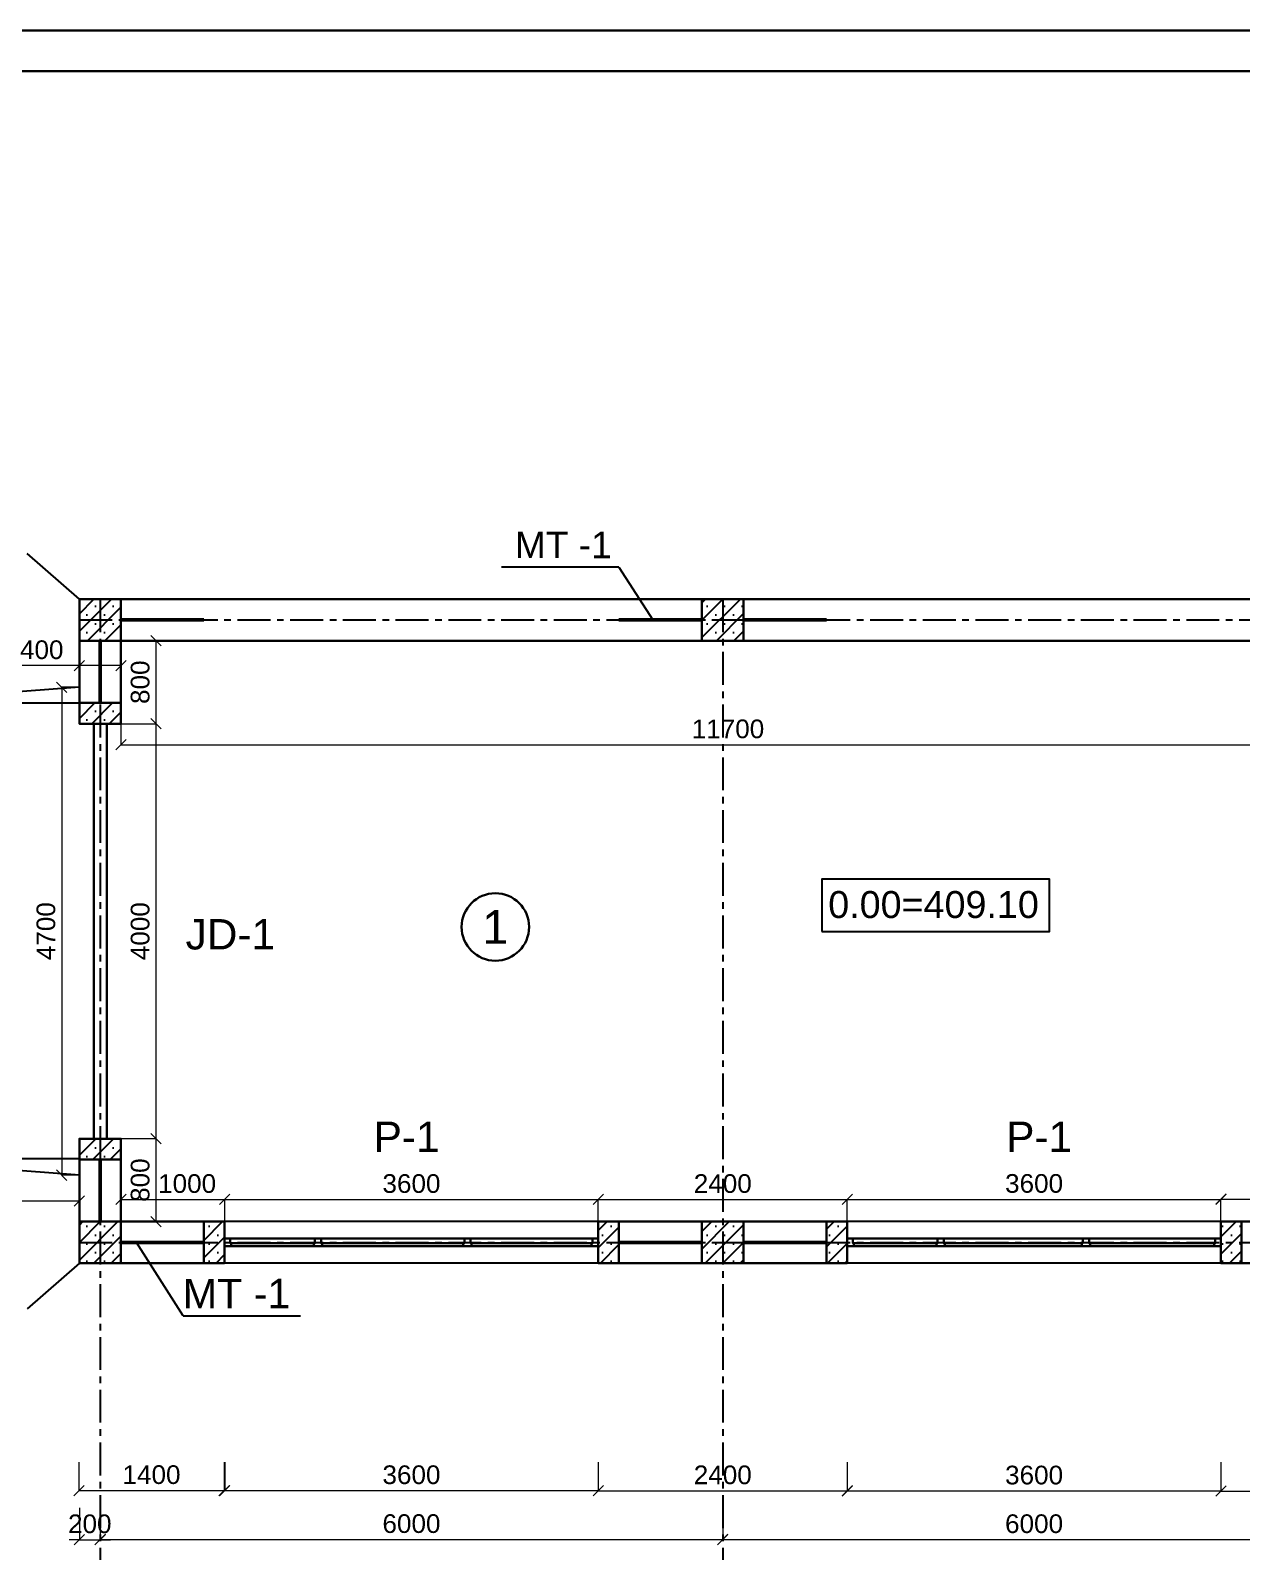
# Model space of a CAD drawing. Header units: millimetres. Extents: x 120281 to 1416367021, y -641565767 to 918373.
# Drawn here: x 1005115 to 1016787, y 846116 to 860779 of the extents above; entities that cross this region are included whole.
import ezdxf

# ---------------------------------------------------------------- set-up
doc = ezdxf.new("R2010")
doc.units = ezdxf.units.MM
doc.linetypes.add('CENTER', pattern=[50.8, 31.75, -6.35, 6.35, -6.35])
for name, color, linetype, lineweight in [('33', 7, 'Continuous', 35), ('Layer2', 7, 'Continuous', 13), ('Otaqların işarə rəqəminin dairəsi', 124, 'Continuous', 30), ('Xar. ölcülər.-1', 230, 'Continuous', 15), ('Xarici divarlar', 222, 'Continuous', 25), ('Yazı', 7, 'Continuous', 15), ('аракясмя', 130, 'Continuous', 20), ('окна', 150, 'Continuous', 15), ('оси', 85, 'CENTER', 9), ('размер', 90, 'Continuous', 40), ('размер 1', 6, 'Continuous', 15), ('стены', 32, 'Continuous', 40)]:
    doc.layers.add(name, color=color, linetype=linetype, lineweight=lineweight)
doc.layers.add('Калонлар', color=7, linetype='Continuous')
doc.styles.add('ARIAL', font='arial.ttf')
doc.styles.add('Arial-065-0', font='arial.ttf', dxfattribs={"width": 0.65})
doc.styles.add('Standart', font='arial.ttf')
doc.styles.add('Times New  Roman', font='times.ttf')
doc.dimstyles.new('250', dxfattribs={"dimtxt": 370, "dimasz": 100, "dimexe": 1.25, "dimexo": 0.625, "dimgap": 60, "dimtad": 1, "dimtxsty": 'Times New  Roman', "dimblk": 'OBLIQUE', "dimcen": 2.5, "dimadec": 0, "dimazin": 0, "dimtfac": 1, "dimtix": 1, "dimtmove": 0, "dimatfit": 3, "dimldrblk": 'OBLIQUE', "dimfxl": 1, "dimlwd": 0, "dimlwe": 0, "dimarcsym": 0})
pattern_1 = [(225, (615270.75, 484035.18), (84.1899, -84.1899), []), (225, (615186.56, 484035.18), (84.1899, -84.1899), [0, -119.0625])]

# ---------------------------------------------------------------- blocks, each defined once
blk = doc.blocks.new('_Oblique')
at = {"color": 0, "linetype": 'ByBlock', "lineweight": -2}
blk.add_line((-0.5, -0.5), (0.5, 0.5), dxfattribs=at)
blk = doc.blocks.new('*D378')
at = {"layer": 'Defpoints', "color": 0, "lineweight": 53, "transparency": 16777216}
for p in [(1005582, 846977), (1006982, 846977), (1006982, 846704)]:
    blk.add_point(p, dxfattribs=at)
at = {"layer": 'Xar. ölcülər.-1', "color": 0, "lineweight": 0, "transparency": 16777216}
for p, q in [((1005582, 846976), (1005582, 846703)), ((1006982, 846976), (1006982, 846703)), ((1005582, 846704), (1006982, 846704))]:
    blk.add_line(p, q, dxfattribs=at)
at = {"layer": 'Xar. ölcülər.-1', "color": 0, "lineweight": 0, "transparency": 16777216, "xscale": 100, "yscale": 100, "zscale": 100, "rotation": 180}
blk.add_blockref('_Oblique', (1005582, 846704), dxfattribs=at)
at = {"layer": 'Xar. ölcülər.-1', "color": 0, "lineweight": 0, "transparency": 16777216, "xscale": 100, "yscale": 100, "zscale": 100}
blk.add_blockref('_Oblique', (1006982, 846704), dxfattribs=at)
at = {"layer": 'Xar. ölcülər.-1', "color": 0, "lineweight": 20, "transparency": 16777216, "insert": (1006282, 846856), "char_height": 180, "attachment_point": 5, "style": 'ARIAL'}
blk.add_mtext('1400', dxfattribs=at)
blk = doc.blocks.new('*D379')
at = {"layer": 'Defpoints', "color": 0, "lineweight": 53, "transparency": 16777216}
for p in [(1006987, 846977), (1010587, 846977), (1010587, 846703)]:
    blk.add_point(p, dxfattribs=at)
at = {"layer": 'Xar. ölcülər.-1', "color": 0, "lineweight": 0, "transparency": 16777216}
for p, q in [((1006987, 846976), (1006987, 846702)), ((1010587, 846976), (1010587, 846702)), ((1006987, 846703), (1010587, 846703))]:
    blk.add_line(p, q, dxfattribs=at)
at = {"layer": 'Xar. ölcülər.-1', "color": 0, "lineweight": 0, "transparency": 16777216, "xscale": 100, "yscale": 100, "zscale": 100, "rotation": 180}
blk.add_blockref('_Oblique', (1006987, 846703), dxfattribs=at)
at = {"layer": 'Xar. ölcülər.-1', "color": 0, "lineweight": 0, "transparency": 16777216, "xscale": 100, "yscale": 100, "zscale": 100}
blk.add_blockref('_Oblique', (1010587, 846703), dxfattribs=at)
at = {"layer": 'Xar. ölcülər.-1', "color": 0, "lineweight": 20, "transparency": 16777216, "insert": (1008787, 846855), "char_height": 180, "attachment_point": 5, "style": 'ARIAL'}
blk.add_mtext('3600', dxfattribs=at)
blk = doc.blocks.new('*D380')
at = {"layer": 'Defpoints', "color": 0, "lineweight": 53, "transparency": 16777216}
for p in [(1010587, 846977), (1012987, 846977), (1012987, 846702)]:
    blk.add_point(p, dxfattribs=at)
at = {"layer": 'Xar. ölcülər.-1', "color": 0, "lineweight": 0, "transparency": 16777216}
for p, q in [((1010587, 846976), (1010587, 846701)), ((1012987, 846976), (1012987, 846701)), ((1010587, 846702), (1012987, 846702))]:
    blk.add_line(p, q, dxfattribs=at)
at = {"layer": 'Xar. ölcülər.-1', "color": 0, "lineweight": 0, "transparency": 16777216, "xscale": 100, "yscale": 100, "zscale": 100, "rotation": 180}
blk.add_blockref('_Oblique', (1010587, 846702), dxfattribs=at)
at = {"layer": 'Xar. ölcülər.-1', "color": 0, "lineweight": 0, "transparency": 16777216, "xscale": 100, "yscale": 100, "zscale": 100}
blk.add_blockref('_Oblique', (1012987, 846702), dxfattribs=at)
at = {"layer": 'Xar. ölcülər.-1', "color": 0, "lineweight": 20, "transparency": 16777216, "insert": (1011787, 846854), "char_height": 180, "attachment_point": 5, "style": 'ARIAL'}
blk.add_mtext('2400', dxfattribs=at)
blk = doc.blocks.new('*D381')
at = {"layer": 'Defpoints', "color": 0, "lineweight": 53, "transparency": 16777216}
for p in [(1012987, 846977), (1016587, 846977), (1016587, 846700)]:
    blk.add_point(p, dxfattribs=at)
at = {"layer": 'Xar. ölcülər.-1', "color": 0, "lineweight": 0, "transparency": 16777216}
for p, q in [((1012987, 846976), (1012987, 846699)), ((1016587, 846976), (1016587, 846699)), ((1012987, 846700), (1016587, 846700))]:
    blk.add_line(p, q, dxfattribs=at)
at = {"layer": 'Xar. ölcülər.-1', "color": 0, "lineweight": 0, "transparency": 16777216, "xscale": 100, "yscale": 100, "zscale": 100, "rotation": 180}
blk.add_blockref('_Oblique', (1012987, 846700), dxfattribs=at)
at = {"layer": 'Xar. ölcülər.-1', "color": 0, "lineweight": 0, "transparency": 16777216, "xscale": 100, "yscale": 100, "zscale": 100}
blk.add_blockref('_Oblique', (1016587, 846700), dxfattribs=at)
at = {"layer": 'Xar. ölcülər.-1', "color": 0, "lineweight": 20, "transparency": 16777216, "insert": (1014787, 846852), "char_height": 180, "attachment_point": 5, "style": 'ARIAL'}
blk.add_mtext('3600', dxfattribs=at)
blk = doc.blocks.new('*D382')
at = {"layer": 'Defpoints', "color": 0, "lineweight": 53, "transparency": 16777216}
for p in [(1016587, 846977), (1019237, 846977), (1019237, 846699)]:
    blk.add_point(p, dxfattribs=at)
at = {"layer": 'Xar. ölcülər.-1', "color": 0, "lineweight": 0, "transparency": 16777216}
for p, q in [((1016587, 846976), (1016587, 846698)), ((1019237, 846976), (1019237, 846698)), ((1016587, 846699), (1019237, 846699))]:
    blk.add_line(p, q, dxfattribs=at)
at = {"layer": 'Xar. ölcülər.-1', "color": 0, "lineweight": 0, "transparency": 16777216, "xscale": 100, "yscale": 100, "zscale": 100, "rotation": 180}
blk.add_blockref('_Oblique', (1016587, 846699), dxfattribs=at)
at = {"layer": 'Xar. ölcülər.-1', "color": 0, "lineweight": 0, "transparency": 16777216, "xscale": 100, "yscale": 100, "zscale": 100}
blk.add_blockref('_Oblique', (1019237, 846699), dxfattribs=at)
at = {"layer": 'Xar. ölcülər.-1', "color": 0, "lineweight": 20, "transparency": 16777216, "insert": (1017912, 846851), "char_height": 180, "attachment_point": 5, "style": 'ARIAL'}
blk.add_mtext('2650', dxfattribs=at)
blk = doc.blocks.new('*D389')
at = {"layer": 'Defpoints', "color": 0, "lineweight": 53, "transparency": 16777216}
for p in [(1005787, 846434), (1011787, 846434), (1011787, 846232)]:
    blk.add_point(p, dxfattribs=at)
at = {"layer": 'Xar. ölcülər.-1', "color": 0, "lineweight": 0, "transparency": 16777216}
for p, q in [((1005787, 846433), (1005787, 846231)), ((1011787, 846433), (1011787, 846231)), ((1005787, 846232), (1011787, 846232))]:
    blk.add_line(p, q, dxfattribs=at)
at = {"layer": 'Xar. ölcülər.-1', "color": 0, "lineweight": 0, "transparency": 16777216, "xscale": 100, "yscale": 100, "zscale": 100, "rotation": 180}
blk.add_blockref('_Oblique', (1005787, 846232), dxfattribs=at)
at = {"layer": 'Xar. ölcülər.-1', "color": 0, "lineweight": 0, "transparency": 16777216, "xscale": 100, "yscale": 100, "zscale": 100}
blk.add_blockref('_Oblique', (1011787, 846232), dxfattribs=at)
at = {"layer": 'Xar. ölcülər.-1', "color": 0, "lineweight": 20, "transparency": 16777216, "insert": (1008787, 846384), "char_height": 180, "attachment_point": 5, "style": 'ARIAL'}
blk.add_mtext('6000', dxfattribs=at)
blk = doc.blocks.new('*D390')
at = {"layer": 'Defpoints', "color": 0, "lineweight": 53, "transparency": 16777216}
for p in [(1011787, 846434), (1017787, 846482), (1017787, 846231)]:
    blk.add_point(p, dxfattribs=at)
at = {"layer": 'Xar. ölcülər.-1', "color": 0, "lineweight": 0, "transparency": 16777216}
for p, q in [((1011787, 846433), (1011787, 846230)), ((1017787, 846481), (1017787, 846230)), ((1011787, 846231), (1017787, 846231))]:
    blk.add_line(p, q, dxfattribs=at)
at = {"layer": 'Xar. ölcülər.-1', "color": 0, "lineweight": 0, "transparency": 16777216, "xscale": 100, "yscale": 100, "zscale": 100, "rotation": 180}
blk.add_blockref('_Oblique', (1011787, 846231), dxfattribs=at)
at = {"layer": 'Xar. ölcülər.-1', "color": 0, "lineweight": 0, "transparency": 16777216, "xscale": 100, "yscale": 100, "zscale": 100}
blk.add_blockref('_Oblique', (1017787, 846231), dxfattribs=at)
at = {"layer": 'Xar. ölcülər.-1', "color": 0, "lineweight": 20, "transparency": 16777216, "insert": (1014787, 846383), "char_height": 180, "attachment_point": 5, "style": 'ARIAL'}
blk.add_mtext('6000', dxfattribs=at)
blk = doc.blocks.new('*D395')
at = {"layer": 'Defpoints', "color": 0, "lineweight": 53, "transparency": 16777216}
for p in [(1005587, 846539), (1005787, 846539), (1005787, 846230)]:
    blk.add_point(p, dxfattribs=at)
at = {"layer": 'Xar. ölcülər.-1', "color": 0, "lineweight": 0, "transparency": 16777216}
for p, q in [((1005587, 846538), (1005587, 846229)), ((1005787, 846538), (1005787, 846229)), ((1005587, 846230), (1005487, 846230)), ((1005587, 846230), (1005787, 846230)), ((1005787, 846230), (1005887, 846230))]:
    blk.add_line(p, q, dxfattribs=at)
at = {"layer": 'Xar. ölcülər.-1', "color": 0, "lineweight": 0, "transparency": 16777216, "xscale": 100, "yscale": 100, "zscale": 100}
blk.add_blockref('_Oblique', (1005587, 846230), dxfattribs=at)
at = {"layer": 'Xar. ölcülər.-1', "color": 0, "lineweight": 0, "transparency": 16777216, "xscale": 100, "yscale": 100, "zscale": 100, "rotation": 180}
blk.add_blockref('_Oblique', (1005787, 846230), dxfattribs=at)
at = {"layer": 'Xar. ölcülər.-1', "color": 0, "lineweight": 20, "transparency": 16777216, "insert": (1005687, 846382), "char_height": 180, "attachment_point": 5, "style": 'ARIAL'}
blk.add_mtext('200', dxfattribs=at)
blk = doc.blocks.new('*D486')
at = {"layer": 'Defpoints', "color": 0, "lineweight": 53, "transparency": 16777216}
for p in [(1005987, 854896), (1005987, 854096), (1006325, 854096)]:
    blk.add_point(p, dxfattribs=at)
at = {"layer": 'Xar. ölcülər.-1', "color": 0, "lineweight": 0, "transparency": 16777216}
for p, q in [((1005987, 854896), (1006326, 854896)), ((1006325, 854896), (1006325, 854096)), ((1005987, 854096), (1006326, 854096))]:
    blk.add_line(p, q, dxfattribs=at)
at = {"layer": 'Xar. ölcülər.-1', "color": 0, "lineweight": 0, "transparency": 16777216, "xscale": 100, "yscale": 100, "zscale": 100}
for p, rotation in [((1006325, 854896), 90), ((1006325, 854096), 270)]:
    blk.add_blockref('_Oblique', p, dxfattribs=dict(at, rotation=rotation))
at = {"layer": 'Xar. ölcülər.-1', "color": 0, "lineweight": 20, "transparency": 16777216, "insert": (1006173, 854496), "char_height": 180, "attachment_point": 5, "rotation": 90, "style": 'ARIAL'}
blk.add_mtext('800', dxfattribs=at)
blk = doc.blocks.new('*D487')
at = {"layer": 'Defpoints', "color": 0, "lineweight": 53, "transparency": 16777216}
for p in [(1005987, 854096), (1005987, 850096), (1006325, 850096)]:
    blk.add_point(p, dxfattribs=at)
at = {"layer": 'Xar. ölcülər.-1', "color": 0, "lineweight": 0, "transparency": 16777216}
for p, q in [((1005987, 854096), (1006326, 854096)), ((1006325, 854096), (1006325, 850096)), ((1005987, 850096), (1006326, 850096))]:
    blk.add_line(p, q, dxfattribs=at)
at = {"layer": 'Xar. ölcülər.-1', "color": 0, "lineweight": 0, "transparency": 16777216, "xscale": 100, "yscale": 100, "zscale": 100}
for p, rotation in [((1006325, 854096), 90), ((1006325, 850096), 270)]:
    blk.add_blockref('_Oblique', p, dxfattribs=dict(at, rotation=rotation))
at = {"layer": 'Xar. ölcülər.-1', "color": 0, "lineweight": 20, "transparency": 16777216, "insert": (1006173, 852096), "char_height": 180, "attachment_point": 5, "rotation": 90, "style": 'ARIAL'}
blk.add_mtext('4000', dxfattribs=at)
blk = doc.blocks.new('*D488')
at = {"layer": 'Defpoints', "color": 0, "lineweight": 53, "transparency": 16777216}
for p in [(1005987, 850096), (1005987, 849296), (1006325, 849296)]:
    blk.add_point(p, dxfattribs=at)
at = {"layer": 'Xar. ölcülər.-1', "color": 0, "lineweight": 0, "transparency": 16777216}
for p, q in [((1005987, 850096), (1006326, 850096)), ((1006325, 850096), (1006325, 849296)), ((1005987, 849296), (1006326, 849296))]:
    blk.add_line(p, q, dxfattribs=at)
at = {"layer": 'Xar. ölcülər.-1', "color": 0, "lineweight": 0, "transparency": 16777216, "xscale": 100, "yscale": 100, "zscale": 100}
for p, rotation in [((1006325, 850096), 90), ((1006325, 849296), 270)]:
    blk.add_blockref('_Oblique', p, dxfattribs=dict(at, rotation=rotation))
at = {"layer": 'Xar. ölcülər.-1', "color": 0, "lineweight": 20, "transparency": 16777216, "insert": (1006173, 849696), "char_height": 180, "attachment_point": 5, "rotation": 90, "style": 'ARIAL'}
blk.add_mtext('800', dxfattribs=at)
blk = doc.blocks.new('*D489')
at = {"layer": 'Defpoints', "color": 0, "lineweight": 53, "transparency": 16777216}
for p in [(1003587, 849900), (1005587, 849896), (1005587, 849496)]:
    blk.add_point(p, dxfattribs=at)
at = {"layer": 'Xar. ölcülər.-1', "color": 0, "lineweight": 0, "transparency": 16777216}
for p, q in [((1003587, 849900), (1003587, 849495)), ((1005587, 849895), (1005587, 849495)), ((1003587, 849496), (1005587, 849496))]:
    blk.add_line(p, q, dxfattribs=at)
at = {"layer": 'Xar. ölcülər.-1', "color": 0, "lineweight": 0, "transparency": 16777216, "xscale": 100, "yscale": 100, "zscale": 100, "rotation": 180}
blk.add_blockref('_Oblique', (1003587, 849496), dxfattribs=at)
at = {"layer": 'Xar. ölcülər.-1', "color": 0, "lineweight": 0, "transparency": 16777216, "xscale": 100, "yscale": 100, "zscale": 100}
blk.add_blockref('_Oblique', (1005587, 849496), dxfattribs=at)
at = {"layer": 'Xar. ölcülər.-1', "color": 0, "lineweight": 20, "transparency": 16777216, "insert": (1004587, 849648), "char_height": 180, "attachment_point": 5, "style": 'ARIAL'}
blk.add_mtext('2000', dxfattribs=at)
blk = doc.blocks.new('*D403')
at = {"layer": 'Defpoints', "color": 0, "lineweight": 53, "transparency": 16777216}
for p in [(1005575, 854447), (1005417, 849744), (1005587, 849744)]:
    blk.add_point(p, dxfattribs=at)
at = {"layer": 'Xar. ölcülər.-1', "color": 0, "lineweight": 0, "transparency": 16777216}
for p, q in [((1005574, 854447), (1005416, 854447)), ((1005417, 854447), (1005417, 849744)), ((1005586, 849744), (1005416, 849744))]:
    blk.add_line(p, q, dxfattribs=at)
at = {"layer": 'Xar. ölcülər.-1', "color": 0, "lineweight": 0, "transparency": 16777216, "xscale": 100, "yscale": 100, "zscale": 100}
for p, rotation in [((1005417, 854447), 90), ((1005417, 849744), 270)]:
    blk.add_blockref('_Oblique', p, dxfattribs=dict(at, rotation=rotation))
at = {"layer": 'Xar. ölcülər.-1', "color": 0, "lineweight": 20, "transparency": 16777216, "insert": (1005265, 852096), "char_height": 180, "attachment_point": 5, "rotation": 90, "style": 'ARIAL'}
blk.add_mtext('4700', dxfattribs=at)
blk = doc.blocks.new('*D404')
at = {"layer": 'Defpoints', "color": 0, "lineweight": 53, "transparency": 16777216}
for p in [(1005987, 854180), (1017687, 854180), (1017687, 853893)]:
    blk.add_point(p, dxfattribs=at)
at = {"layer": 'Xar. ölcülər.-1', "color": 0, "lineweight": 0, "transparency": 16777216}
for p, q in [((1005987, 854180), (1005987, 853892)), ((1017687, 854180), (1017687, 853892)), ((1005987, 853893), (1017687, 853893))]:
    blk.add_line(p, q, dxfattribs=at)
at = {"layer": 'Xar. ölcülər.-1', "color": 0, "lineweight": 0, "transparency": 16777216, "xscale": 100, "yscale": 100, "zscale": 100, "rotation": 180}
blk.add_blockref('_Oblique', (1005987, 853893), dxfattribs=at)
at = {"layer": 'Xar. ölcülər.-1', "color": 0, "lineweight": 0, "transparency": 16777216, "xscale": 100, "yscale": 100, "zscale": 100}
blk.add_blockref('_Oblique', (1017687, 853893), dxfattribs=at)
at = {"layer": 'Xar. ölcülər.-1', "color": 0, "lineweight": 20, "transparency": 16777216, "insert": (1011837, 854045), "char_height": 180, "attachment_point": 5, "style": 'ARIAL'}
blk.add_mtext('11700', dxfattribs=at)
blk = doc.blocks.new('*D410')
at = {"layer": 'Defpoints', "color": 0, "lineweight": 53, "transparency": 16777216}
for p in [(1005587, 854656), (1005587, 854656), (1005987, 854656)]:
    blk.add_point(p, dxfattribs=at)
at = {"layer": 'Xar. ölcülər.-1', "color": 0, "lineweight": 0, "transparency": 16777216}
for p, q in [((1005587, 854656), (1004962, 854656)), ((1005587, 854657), (1005587, 854657)), ((1005987, 854656), (1005587, 854656)), ((1005987, 854657), (1005987, 854657))]:
    blk.add_line(p, q, dxfattribs=at)
at = {"layer": 'Xar. ölcülər.-1', "color": 0, "lineweight": 0, "transparency": 16777216, "xscale": 100, "yscale": 100, "zscale": 100, "rotation": 180}
blk.add_blockref('_Oblique', (1005587, 854656), dxfattribs=at)
at = {"layer": 'Xar. ölcülər.-1', "color": 0, "lineweight": 0, "transparency": 16777216, "xscale": 100, "yscale": 100, "zscale": 100}
blk.add_blockref('_Oblique', (1005987, 854656), dxfattribs=at)
at = {"layer": 'Xar. ölcülər.-1', "color": 0, "lineweight": 20, "transparency": 16777216, "insert": (1005224, 854808), "char_height": 180, "attachment_point": 5, "style": 'ARIAL'}
blk.add_mtext('400', dxfattribs=at)
blk = doc.blocks.new('*D491')
at = {"layer": 'Defpoints', "color": 0, "lineweight": 53, "transparency": 16777216}
for p in [(1006987, 849510), (1005987, 849296), (1006987, 849296)]:
    blk.add_point(p, dxfattribs=at)
at = {"layer": 'Xar. ölcülər.-1', "color": 0, "lineweight": 0, "transparency": 16777216}
for p, q in [((1005987, 849296), (1005987, 849511)), ((1005987, 849510), (1006987, 849510)), ((1006987, 849296), (1006987, 849511))]:
    blk.add_line(p, q, dxfattribs=at)
at = {"layer": 'Xar. ölcülər.-1', "color": 0, "lineweight": 0, "transparency": 16777216, "xscale": 100, "yscale": 100, "zscale": 100, "rotation": 180}
blk.add_blockref('_Oblique', (1005987, 849510), dxfattribs=at)
at = {"layer": 'Xar. ölcülər.-1', "color": 0, "lineweight": 0, "transparency": 16777216, "xscale": 100, "yscale": 100, "zscale": 100}
blk.add_blockref('_Oblique', (1006987, 849510), dxfattribs=at)
at = {"layer": 'Xar. ölcülər.-1', "color": 0, "lineweight": 20, "transparency": 16777216, "insert": (1006625, 849662), "char_height": 180, "attachment_point": 5, "style": 'ARIAL'}
blk.add_mtext('1000', dxfattribs=at)
blk = doc.blocks.new('*D492')
at = {"layer": 'Defpoints', "color": 0, "lineweight": 53, "transparency": 16777216}
for p in [(1010587, 849510), (1006987, 849296), (1010587, 849296)]:
    blk.add_point(p, dxfattribs=at)
at = {"layer": 'Xar. ölcülər.-1', "color": 0, "lineweight": 0, "transparency": 16777216}
for p, q in [((1006987, 849296), (1006987, 849511)), ((1006987, 849510), (1010587, 849510)), ((1010587, 849296), (1010587, 849511))]:
    blk.add_line(p, q, dxfattribs=at)
at = {"layer": 'Xar. ölcülər.-1', "color": 0, "lineweight": 0, "transparency": 16777216, "xscale": 100, "yscale": 100, "zscale": 100, "rotation": 180}
blk.add_blockref('_Oblique', (1006987, 849510), dxfattribs=at)
at = {"layer": 'Xar. ölcülər.-1', "color": 0, "lineweight": 0, "transparency": 16777216, "xscale": 100, "yscale": 100, "zscale": 100}
blk.add_blockref('_Oblique', (1010587, 849510), dxfattribs=at)
at = {"layer": 'Xar. ölcülər.-1', "color": 0, "lineweight": 20, "transparency": 16777216, "insert": (1008787, 849662), "char_height": 180, "attachment_point": 5, "style": 'ARIAL'}
blk.add_mtext('3600', dxfattribs=at)
blk = doc.blocks.new('*D493')
at = {"layer": 'Defpoints', "color": 0, "lineweight": 53, "transparency": 16777216}
for p in [(1012987, 849510), (1010587, 849296), (1012987, 849296)]:
    blk.add_point(p, dxfattribs=at)
at = {"layer": 'Xar. ölcülər.-1', "color": 0, "lineweight": 0, "transparency": 16777216}
for p, q in [((1010587, 849296), (1010587, 849511)), ((1010587, 849510), (1012987, 849510)), ((1012987, 849296), (1012987, 849511))]:
    blk.add_line(p, q, dxfattribs=at)
at = {"layer": 'Xar. ölcülər.-1', "color": 0, "lineweight": 0, "transparency": 16777216, "xscale": 100, "yscale": 100, "zscale": 100, "rotation": 180}
blk.add_blockref('_Oblique', (1010587, 849510), dxfattribs=at)
at = {"layer": 'Xar. ölcülər.-1', "color": 0, "lineweight": 0, "transparency": 16777216, "xscale": 100, "yscale": 100, "zscale": 100}
blk.add_blockref('_Oblique', (1012987, 849510), dxfattribs=at)
at = {"layer": 'Xar. ölcülər.-1', "color": 0, "lineweight": 20, "transparency": 16777216, "insert": (1011787, 849662), "char_height": 180, "attachment_point": 5, "style": 'ARIAL'}
blk.add_mtext('2400', dxfattribs=at)
blk = doc.blocks.new('*D494')
at = {"layer": 'Defpoints', "color": 0, "lineweight": 53, "transparency": 16777216}
for p in [(1016587, 849511), (1012987, 849296), (1016587, 849296)]:
    blk.add_point(p, dxfattribs=at)
at = {"layer": 'Xar. ölcülər.-1', "color": 0, "lineweight": 0, "transparency": 16777216}
for p, q in [((1012987, 849296), (1012987, 849512)), ((1012987, 849511), (1016587, 849511)), ((1016587, 849296), (1016587, 849512))]:
    blk.add_line(p, q, dxfattribs=at)
at = {"layer": 'Xar. ölcülər.-1', "color": 0, "lineweight": 0, "transparency": 16777216, "xscale": 100, "yscale": 100, "zscale": 100, "rotation": 180}
blk.add_blockref('_Oblique', (1012987, 849511), dxfattribs=at)
at = {"layer": 'Xar. ölcülər.-1', "color": 0, "lineweight": 0, "transparency": 16777216, "xscale": 100, "yscale": 100, "zscale": 100}
blk.add_blockref('_Oblique', (1016587, 849511), dxfattribs=at)
at = {"layer": 'Xar. ölcülər.-1', "color": 0, "lineweight": 20, "transparency": 16777216, "insert": (1014787, 849663), "char_height": 180, "attachment_point": 5, "style": 'ARIAL'}
blk.add_mtext('3600', dxfattribs=at)
blk = doc.blocks.new('*D495')
at = {"layer": 'Defpoints', "color": 0, "lineweight": 53, "transparency": 16777216}
for p in [(1017687, 849513), (1016587, 849296), (1017687, 849296)]:
    blk.add_point(p, dxfattribs=at)
at = {"layer": 'Xar. ölcülər.-1', "color": 0, "lineweight": 0, "transparency": 16777216}
for p, q in [((1016587, 849296), (1016587, 849514)), ((1016587, 849513), (1017687, 849513)), ((1017687, 849296), (1017687, 849514))]:
    blk.add_line(p, q, dxfattribs=at)
at = {"layer": 'Xar. ölcülər.-1', "color": 0, "lineweight": 0, "transparency": 16777216, "xscale": 100, "yscale": 100, "zscale": 100, "rotation": 180}
blk.add_blockref('_Oblique', (1016587, 849513), dxfattribs=at)
at = {"layer": 'Xar. ölcülər.-1', "color": 0, "lineweight": 0, "transparency": 16777216, "xscale": 100, "yscale": 100, "zscale": 100}
blk.add_blockref('_Oblique', (1017687, 849513), dxfattribs=at)
at = {"layer": 'Xar. ölcülər.-1', "color": 0, "lineweight": 20, "transparency": 16777216, "insert": (1017137, 849665), "char_height": 180, "attachment_point": 5, "style": 'ARIAL'}
blk.add_mtext('1100', dxfattribs=at)

msp = doc.modelspace()

# ---------------------------------------------------------------- hatches: boundary and pattern name
at = {"layer": 'размер', "lineweight": 25}
h = msp.add_hatch(dxfattribs=at)
h.set_pattern_fill('SACNCR', color=0, scale=50, angle=180, style=0)
h.set_pattern_definition(pattern_1)
h.paths.add_polyline_path([(1005786.53679, 855295.82721), (1005986.53679, 855295.82721), (1005986.53679, 855095.82721), (1005786.53679, 855095.82721)])
h.paths.add_polyline_path([(1005586.53679, 855295.82721), (1005786.53679, 855295.82721), (1005786.53679, 855095.82721), (1005586.53679, 855095.82721)])
h.paths.add_polyline_path([(1005586.53679, 855095.82721), (1005786.53679, 855095.82721), (1005786.53679, 854895.82721), (1005586.53679, 854895.82721)])
h.paths.add_polyline_path([(1005786.53679, 855095.82721), (1005986.53679, 855095.82721), (1005986.53679, 854895.82721), (1005786.53679, 854895.82721)])
h = msp.add_hatch(dxfattribs=at)
h.set_pattern_fill('SACNCR', color=0, scale=50, angle=180, style=0)
h.set_pattern_definition(pattern_1)
h.paths.add_polyline_path([(1011786.53679, 855295.82721), (1011986.53679, 855295.82721), (1011986.53679, 855095.82721), (1011786.53679, 855095.82721)])
h.paths.add_polyline_path([(1011586.53679, 855295.82721), (1011786.53679, 855295.82721), (1011786.53679, 855095.82721), (1011586.53679, 855095.82721)])
h.paths.add_polyline_path([(1011586.53679, 855095.82721), (1011786.53679, 855095.82721), (1011786.53679, 854895.82721), (1011586.53679, 854895.82721)])
h.paths.add_polyline_path([(1011786.53679, 855095.82721), (1011986.53679, 855095.82721), (1011986.53679, 854895.82721), (1011786.53679, 854895.82721)])
h = msp.add_hatch(dxfattribs=at)
h.set_pattern_fill('SACNCR', color=0, scale=50, angle=180, style=0)
h.set_pattern_definition(pattern_1)
h.paths.add_polyline_path([(1005586.53679, 854095.82721), (1005586.53679, 854295.82721), (1005986.53679, 854295.82721), (1005986.53679, 854095.82721)])
h = msp.add_hatch(dxfattribs=at)
h.set_pattern_fill('SACNCR', color=0, scale=50, angle=180, style=0)
h.set_pattern_definition(pattern_1)
h.paths.add_polyline_path([(1005586.53679, 849895.82721), (1005586.53679, 850095.82721), (1005986.53679, 850095.82721), (1005986.53679, 849895.82721)])
h = msp.add_hatch(dxfattribs=at)
h.set_pattern_fill('SACNCR', color=0, scale=50, angle=180, style=0)
h.set_pattern_definition(pattern_1)
h.paths.add_polyline_path([(1005786.53679, 849295.82721), (1005986.53679, 849295.82721), (1005986.53679, 849095.82721), (1005786.53679, 849095.82721)])
h.paths.add_polyline_path([(1005586.53679, 849295.82721), (1005786.53679, 849295.82721), (1005786.53679, 849095.82721), (1005586.53679, 849095.82721)])
h.paths.add_polyline_path([(1005586.53679, 849095.82721), (1005786.53679, 849095.82721), (1005786.53679, 848895.82721), (1005586.53679, 848895.82721)])
h.paths.add_polyline_path([(1005786.53679, 849095.82721), (1005986.53679, 849095.82721), (1005986.53679, 848895.82721), (1005786.53679, 848895.82721)])
h = msp.add_hatch(dxfattribs=at)
h.set_pattern_fill('SACNCR', color=0, scale=50, angle=180, style=0)
h.set_pattern_definition(pattern_1)
h.paths.add_polyline_path([(1006986.53679, 848895.82721), (1006786.53679, 848895.82721), (1006786.53679, 849295.82721), (1006986.53679, 849295.82721)])
h = msp.add_hatch(dxfattribs=at)
h.set_pattern_fill('SACNCR', color=0, scale=50, angle=180, style=0)
h.set_pattern_definition(pattern_1)
h.paths.add_polyline_path([(1010786.53679, 848895.82721), (1010586.53679, 848895.82721), (1010586.53679, 849295.82721), (1010786.53679, 849295.82721)])
h = msp.add_hatch(dxfattribs=at)
h.set_pattern_fill('SACNCR', color=0, scale=50, angle=180, style=0)
h.set_pattern_definition(pattern_1)
h.paths.add_polyline_path([(1011786.53679, 849295.82721), (1011986.53679, 849295.82721), (1011986.53679, 849095.82721), (1011786.53679, 849095.82721)])
h.paths.add_polyline_path([(1011586.53679, 849295.82721), (1011786.53679, 849295.82721), (1011786.53679, 849095.82721), (1011586.53679, 849095.82721)])
h.paths.add_polyline_path([(1011586.53679, 849095.82721), (1011786.53679, 849095.82721), (1011786.53679, 848895.82721), (1011586.53679, 848895.82721)])
h.paths.add_polyline_path([(1011786.53679, 849095.82721), (1011986.53679, 849095.82721), (1011986.53679, 848895.82721), (1011786.53679, 848895.82721)])
h = msp.add_hatch(dxfattribs=at)
h.set_pattern_fill('SACNCR', color=0, scale=50, angle=180, style=0)
h.set_pattern_definition(pattern_1)
h.paths.add_polyline_path([(1012986.53679, 848895.82721), (1012786.53679, 848895.82721), (1012786.53679, 849295.82721), (1012986.53679, 849295.82721)])
h = msp.add_hatch(dxfattribs=at)
h.set_pattern_fill('SACNCR', color=0, scale=50, angle=180, style=0)
h.set_pattern_definition(pattern_1)
h.paths.add_polyline_path([(1016786.53679, 848895.82721), (1016586.53679, 848895.82721), (1016586.53679, 849295.82721), (1016786.53679, 849295.82721)])

# ---------------------------------------------------------------- linework, layer by layer
at = {"color": 0}
for p, q in [((1010786.44828, 855603.43732, 0), (1009654.20302, 855603.99075, 0)), ((1010786.44828, 855603.43732, 0), (1011112.07702, 855095.82721, 0)), ((1006586.73906, 848388.97815, 0), (1006136.3803, 849095.82721, 0)), ((1006586.73906, 848388.97815, 0), (1007718.98432, 848389.53158, 0))]:
    msp.add_line(p, q, dxfattribs=at)
at = {"elevation": 0}
msp.add_lwpolyline([(1012742.11435, 852092.71759), (1014934.04487, 852092.71759), (1014934.04487, 852596.00517), (1012742.11435, 852596.00517)], close=True, dxfattribs=at)
at = {"layer": 'Layer2', "color": 0, "lineweight": 25}
for p, q in [((1005586.53679, 855295.82721, 0), (1005083.1532, 855737.14975, 0)), ((1005586.53679, 848895.82721, 0), (1005083.1532, 848454.50467, 0))]:
    msp.add_line(p, q, dxfattribs=at)
at = {"layer": 'Otaqların işarə rəqəminin dairəsi', "color": 0}
msp.add_circle((1009595.54624, 852136.57711, 0), 325, dxfattribs=at)
at = {"layer": 'Xarici divarlar', "color": 0, "lineweight": 30}
for p, q in [((1011586.53679, 855295.82721, 0), (1005586.53679, 855295.82721, 0)), ((1005586.53679, 855295.82721, 0), (1005586.53679, 854095.82721, 0)), ((1017586.53679, 855295.82721, 0), (1011986.53679, 855295.82721, 0)), ((1011586.53679, 854895.82721, 0), (1005986.53679, 854895.82721, 0)), ((1005986.53679, 854895.82721, 0), (1005986.53679, 854095.82721, 0)), ((1017586.53679, 854895.82721, 0), (1011986.53679, 854895.82721, 0)), ((1005586.53679, 850095.82721, 0), (1005586.53679, 848895.82721, 0)), ((1005986.53679, 850095.82721, 0), (1005986.53679, 849295.82721, 0)), ((1006986.53679, 849295.82721, 0), (1005986.53679, 849295.82721, 0)), ((1011586.53679, 849295.82721, 0), (1010586.53679, 849295.82721, 0)), ((1012986.53679, 849295.82721, 0), (1011986.53679, 849295.82721, 0)), ((1017586.53679, 849295.82721, 0), (1016586.53679, 849295.82721, 0)), ((1010532.52615, 849133.3272, 0), (1007040.54743, 849133.32727, 0)), ((1007050.54745, 849088.32719, 0), (1007856.53731, 849088.32724, 0)), ((1007050.54745, 849058.32721, 0), (1010522.52614, 849058.32669, 0)), ((1007916.53627, 849088.32725, 0), (1009296.53731, 849088.32726, 0)), ((1009356.53627, 849088.32726, 0), (1010522.52614, 849088.32728, 0)), ((1006986.53679, 848895.82721, 0), (1005586.53679, 848895.82721, 0)), ((1011586.53679, 848895.82721, 0), (1010586.53679, 848895.82721, 0)), ((1012986.53679, 848895.82721, 0), (1011986.53679, 848895.82721, 0)), ((1017586.53679, 848895.82721, 0), (1016586.53679, 848895.82721, 0))]:
    msp.add_line(p, q, dxfattribs=at)
at = {"layer": 'Xarici divarlar', "color": 0, "lineweight": 30, "elevation": 0}
for points in [[(1005986.53679, 855295.82721), (1005586.53679, 855295.82721), (1005586.53679, 854895.82721), (1005986.53679, 854895.82721)], [(1011986.53679, 855295.82721), (1011586.53679, 855295.82721), (1011586.53679, 854895.82721), (1011986.53679, 854895.82721)], [(1005986.53679, 849295.82721), (1005586.53679, 849295.82721), (1005586.53679, 848895.82721), (1005986.53679, 848895.82721)], [(1011986.53679, 849295.82721), (1011586.53679, 849295.82721), (1011586.53679, 848895.82721), (1011986.53679, 848895.82721)]]:
    msp.add_lwpolyline(points, close=True, dxfattribs=at)
for points in [[(1005986.53679, 854095.82721), (1005986.53679, 854295.82721), (1005586.53679, 854295.82721), (1005586.53679, 854095.82721), (1005986.53679, 854095.82721)], [(1005725.67224, 854095.82721), (1005725.67224, 850095.82721)], [(1005852.84302, 854095.82721), (1005852.84302, 850095.82721)], [(1005986.53679, 849895.82721), (1005986.53679, 850095.82721), (1005586.53679, 850095.82721), (1005586.53679, 849895.82721), (1005986.53679, 849895.82721)], [(1006986.53679, 849295.82721), (1006786.53679, 849295.82721), (1006786.53679, 848895.82721), (1006986.53679, 848895.82721), (1006986.53679, 849295.82721)], [(1010786.53679, 849295.82721), (1010586.53679, 849295.82721), (1010586.53679, 848895.82721), (1010786.53679, 848895.82721), (1010786.53679, 849295.82721)], [(1012986.53679, 849295.82721), (1012786.53679, 849295.82721), (1012786.53679, 848895.82721), (1012986.53679, 848895.82721), (1012986.53679, 849295.82721)], [(1016786.53679, 849295.82721), (1016586.53679, 849295.82721), (1016586.53679, 848895.82721), (1016786.53679, 848895.82721), (1016786.53679, 849295.82721)], [(1007050.54745, 849058.32722), (1006986.5368, 849058.32721), (1006986.53679, 849133.32721), (1007040.54743, 849133.32721), (1007040.54744, 849088.32722), (1007050.54745, 849088.32721), (1007050.54745, 849058.32722)], [(1010522.52614, 849058.32721), (1010586.53679, 849058.3272), (1010586.53679, 849133.3272), (1010532.52615, 849133.3272), (1010532.52614, 849088.32721), (1010522.52614, 849088.3272), (1010522.52614, 849058.32721)]]:
    msp.add_lwpolyline(points, dxfattribs=at)
at = {"layer": 'аракясмя', "color": 0, "lineweight": 25}
for p, q in [((1005586.53679, 854447.79733, 0), (1003586.53679, 854297.79733, 0)), ((1005586.53679, 854292.52154, 0), (1003586.53679, 854292.52154, 0)), ((1005586.53679, 849900.3872, 0), (1003586.53679, 849900.3872, 0)), ((1005586.53679, 849744.47704, 0), (1003586.53679, 849894.47704, 0)), ((1010586.53679, 849295.82721, 0), (1006986.53679, 849295.82721, 0)), ((1016586.53679, 849295.82721, 0), (1012986.53679, 849295.82721, 0)), ((1010586.53679, 848895.82721, 0), (1006986.53679, 848895.82721, 0)), ((1016586.53679, 848895.82721, 0), (1012986.53679, 848895.82721, 0))]:
    msp.add_line(p, q, dxfattribs=at)
at = {"layer": 'Калонлар', "color": 0, "lineweight": 50}
for p, q in [((1006786.53679, 855095.82721, 0), (1005986.53679, 855095.82721, 0)), ((1010786.53679, 855095.82721, 0), (1011586.53679, 855095.82721, 0)), ((1012786.53679, 855095.82721, 0), (1011986.53679, 855095.82721, 0)), ((1005786.53679, 854895.82721, 0), (1005786.53679, 854295.82721, 0)), ((1005786.53679, 849295.82721, 0), (1005786.53679, 849895.82721, 0)), ((1006786.53679, 849095.82721, 0), (1005986.53679, 849095.82721, 0)), ((1011586.53679, 849095.82721, 0), (1010786.53679, 849095.82721, 0)), ((1011986.53679, 849095.82721, 0), (1012786.53679, 849095.82721, 0))]:
    msp.add_line(p, q, dxfattribs=at)
at = {"layer": 'окна', "color": 0, "lineweight": 30}
for p, q in [((1016532.52615, 849133.3272, 0), (1013040.54743, 849133.32727, 0)), ((1013050.54745, 849088.32719, 0), (1013856.53731, 849088.32724, 0)), ((1013050.54745, 849058.32721, 0), (1016522.52614, 849058.32669, 0)), ((1013916.53627, 849088.32725, 0), (1015256.53731, 849088.32726, 0)), ((1015316.53627, 849088.32726, 0), (1016522.52614, 849088.32728, 0))]:
    msp.add_line(p, q, dxfattribs=at)
at = {"layer": 'окна', "color": 0, "lineweight": 30, "elevation": 0}
for points in [[(1007856.53731, 849133.32719), (1007916.53661, 849133.32719), (1007916.53627, 849088.32719), (1007926.53628, 849088.32719), (1007926.53629, 849058.32719), (1007846.5373, 849058.32719), (1007846.5373, 849088.32719), (1007856.53731, 849088.32719), (1007856.53731, 849133.32719)], [(1009296.53731, 849133.32719), (1009356.53661, 849133.32719), (1009356.53627, 849088.32719), (1009366.53628, 849088.32719), (1009366.53629, 849058.32719), (1009286.5373, 849058.32719), (1009286.5373, 849088.32719), (1009296.53731, 849088.32719), (1009296.53731, 849133.32719)], [(1013050.54745, 849058.32722), (1012986.5368, 849058.32721), (1012986.53679, 849133.32721), (1013040.54743, 849133.32721), (1013040.54744, 849088.32722), (1013050.54745, 849088.32721), (1013050.54745, 849058.32722)], [(1013856.53731, 849133.32719), (1013916.53661, 849133.32719), (1013916.53627, 849088.32719), (1013926.53628, 849088.32719), (1013926.53629, 849058.32719), (1013846.5373, 849058.32719), (1013846.5373, 849088.32719), (1013856.53731, 849088.32719), (1013856.53731, 849133.32719)], [(1015256.53731, 849133.32719), (1015316.53661, 849133.32719), (1015316.53627, 849088.32719), (1015326.53628, 849088.32719), (1015326.53629, 849058.32719), (1015246.5373, 849058.32719), (1015246.5373, 849088.32719), (1015256.53731, 849088.32719), (1015256.53731, 849133.32719)], [(1016522.52614, 849058.32721), (1016586.53679, 849058.3272), (1016586.53679, 849133.3272), (1016532.52615, 849133.3272), (1016532.52614, 849088.32721), (1016522.52614, 849088.3272), (1016522.52614, 849058.32721)]]:
    msp.add_lwpolyline(points, dxfattribs=at)
at = {"layer": 'оси', "color": 0, "lineweight": 25, "ltscale": 10}
for p, q in [((1005786.53679, 855295.82721, 0), (1005786.53679, 845086.08721, 0)), ((1011786.53679, 855295.82721, 0), (1011786.53679, 845086.08721, 0)), ((1005586.53679, 855095.82721, 0), (1028057.31964, 855095.82721, 0)), ((1005586.53679, 849095.82721, 0), (1028057.31964, 849095.82721, 0))]:
    msp.add_line(p, q, dxfattribs=at)
at = {"layer": 'размер 1', "color": 0, "lineweight": 30, "elevation": 0}
for points in [[(999168.13571, 860779.10126), (1032114.88946, 860779.10126), (1032114.88946, 837481.03969), (999168.13571, 837481.03969)], [(1000737.02875, 860386.878), (1031722.6662, 860386.878), (1031722.6662, 837873.26295), (1000737.02875, 837873.26295)]]:
    msp.add_lwpolyline(points, close=True, dxfattribs=at)
at = {"layer": 'стены', "lineweight": 25, "ltscale": 10}
for p, q in [((1005586.53679, 854095.82721, 0), (1005986.53679, 854095.82721, 0)), ((1005586.53679, 850095.82721, 0), (1005986.53679, 850095.82721, 0))]:
    msp.add_line(p, q, dxfattribs=at)

# ---------------------------------------------------------------- texts
at = {"layer": '33', "color": 0, "lineweight": -3, "style": 'Standart'}
for insert, char_height, width, attachment_point, rotation in [((1009783.63711, 856517.11222, 0), 341.2815994, 8010.4076236, 1, 359.95512739), ((1007619.05171, 849377.06697, 0), 379.2017771, 8278.8206899, 3, 0.04487261)]:
    msp.add_mtext('{\\fArial|b0|i0|c238|p34;\\P\\H0.75x;MT -1}', dxfattribs=dict(at, insert=insert, char_height=char_height, width=width, attachment_point=attachment_point, rotation=rotation))
at = {"layer": 'Yazı', "color": 0, "attachment_point": 5, "style": 'Arial-065-0'}
for s, insert, char_height in [('\\A2;{\\fArial|b0|i0|c238|p34;\\W1;0.00=\\fArial|b0|i0|c204|p34;409.10}', (1013818.18511, 852351.04642, 0), 260), ('\\A2;{\\fArial|b0|i0|c238|p34;\\W1;1}', (1009595.54624, 852136.57711, 0), 325), ('\\A2;{\\fArial|b0|i0|c238|p34;\\W1;JD-1}', (1007041.63033, 852064.06558, 0), 292.5), ('\\A2;{\\fArial|b0|i0|c238|p34;\\W1;P-1}', (1008740.31247, 850113.83841, 0), 292.5), ('\\A2;{\\fArial|b0|i0|c238|p34;\\W1;P-1}', (1014836.00165, 850113.83841, 0), 292.5)]:
    msp.add_mtext(s, dxfattribs=dict(at, insert=insert, char_height=char_height))

# ---------------------------------------------------------------- dimensions: what is measured, and where the dimension line sits
at = {"layer": 'Xar. ölcülər.-1', "color": 0, "lineweight": 20}
for base, p1, p2, picture, middle in [((1005586.53679, 854655.90952, 0), (1005986.53679, 854655.90952, 0), (1005586.53679, 854655.90952, 0), '*D410', (1005224.37445, 854655.90952, 0)), ((1006986.53679, 849510.15786, 0), (1005986.53679, 849295.82721, 0), (1006986.53679, 849295.82721, 0), '*D491', (1006624.66762, 849510.15786, 0))]:
    dim = msp.add_linear_dim(base=base, p1=p1, p2=p2, dimstyle='250', override={"dimtxt": 180, "dimexe": 1, "dimtxsty": 'ARIAL'}, dxfattribs=at)
    dim.commit()
    dim.dimension.update_dxf_attribs({"geometry": picture, "text_midpoint": middle, "dimtype": 160})
for base, p1, p2, picture, middle in [((1006324.59524, 854095.82721, 0), (1005986.53679, 854895.82721, 0), (1005986.53679, 854095.82721, 0), '*D486', (1006172.69211, 854495.82721, 0)), ((1006324.59524, 850095.82721, 0), (1005986.53679, 854095.82721, 0), (1005986.53679, 850095.82721, 0), '*D487', (1006172.69211, 852095.82721, 0)), ((1006324.59524, 849295.82721, 0), (1005986.53679, 850095.82721, 0), (1005986.53679, 849295.82721, 0), '*D488', (1006172.69211, 849695.82721, 0))]:
    dim = msp.add_linear_dim(base=base, p1=p1, p2=p2, angle=90, dimstyle='250', override={"dimtxt": 180, "dimexe": 1, "dimtxsty": 'ARIAL'}, dxfattribs=at)
    dim.commit()
    dim.dimension.update_dxf_attribs({"geometry": picture, "text_midpoint": middle})
dim = msp.add_linear_dim(base=(1005417.00027, 849744.47704, 0), p1=(1005574.95625, 854446.92879, 0), p2=(1005586.53679, 849744.47704, 0), angle=90, text='4700', dimstyle='250', override={"dimtxt": 180, "dimexe": 1, "dimtxsty": 'ARIAL'}, dxfattribs=at)
dim.commit()
dim.dimension.update_dxf_attribs({"geometry": '*D403', "text_midpoint": (1005265.09713, 852095.70291, 0)})
for base, p1, p2, picture, middle in [((1017686.53679, 853893.15618, 0), (1005986.53679, 854180.23207, 0), (1017686.53679, 854180.23207, 0), '*D404', (1011836.53679, 854045.05932, 0)), ((1005586.53679, 849495.82721, 0), (1003586.53679, 849900.3872, 0), (1005586.53679, 849895.82721, 0), '*D489', (1004586.53679, 849647.73035, 0)), ((1010586.53679, 849510.15786, 0), (1006986.53679, 849295.82721, 0), (1010586.53679, 849295.82721, 0), '*D492', (1008786.53679, 849662.12239, 0)), ((1012986.53679, 849510.15786, 0), (1010586.53679, 849295.82721, 0), (1012986.53679, 849295.82721, 0), '*D493', (1011786.53679, 849662.06099, 0)), ((1016586.53679, 849511.40786, 0), (1012986.53679, 849295.82721, 0), (1016586.53679, 849295.82721, 0), '*D494', (1014786.53679, 849663.37239, 0)), ((1017686.53679, 849512.65786, 0), (1016586.53679, 849295.82721, 0), (1017686.53679, 849295.82721, 0), '*D495', (1017136.53679, 849664.56099, 0)), ((1006981.97131, 846703.90306, 0), (1005581.97131, 846976.5169, 0), (1006981.97131, 846976.5169, 0), '*D378', (1006281.97131, 846855.8062, 0)), ((1010586.53679, 846702.90306, 0), (1006986.53679, 846976.5169, 0), (1010586.53679, 846976.5169, 0), '*D379', (1008786.53679, 846854.86759, 0)), ((1012986.53679, 846701.65306, 0), (1010586.53679, 846976.5169, 0), (1012986.53679, 846976.5169, 0), '*D380', (1011786.53679, 846853.5562, 0)), ((1016586.53679, 846700.40306, 0), (1012986.53679, 846976.5169, 0), (1016586.53679, 846976.5169, 0), '*D381', (1014786.53679, 846852.36759, 0)), ((1019236.53679, 846699.15306, 0), (1016586.53679, 846976.5169, 0), (1019236.53679, 846976.5169, 0), '*D382', (1017911.53679, 846851.0562, 0)), ((1005786.53679, 846229.79735, 0), (1005586.53679, 846538.65719, 0), (1005786.53679, 846538.65719, 0), '*D395', (1005686.53679, 846381.70049, 0)), ((1011786.53679, 846232.29735, 0), (1005786.53679, 846434.05975, 0), (1011786.53679, 846434.05975, 0), '*D389', (1008786.53679, 846384.20049, 0)), ((1017786.53679, 846231.04735, 0), (1011786.53679, 846434.05975, 0), (1017786.53679, 846481.5937, 0), '*D390', (1014786.53679, 846382.95049, 0))]:
    dim = msp.add_linear_dim(base=base, p1=p1, p2=p2, dimstyle='250', override={"dimtxt": 180, "dimexe": 1, "dimtxsty": 'ARIAL'}, dxfattribs=at)
    dim.commit()
    dim.dimension.update_dxf_attribs({"geometry": picture, "text_midpoint": middle})

doc.saveas('drawing.dxf')
